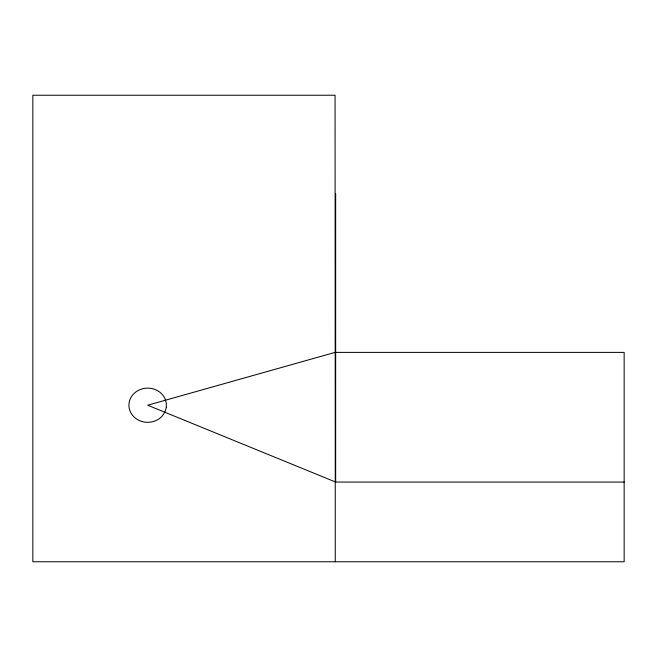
<?xml version="1.0" encoding="UTF-8"?>
<svg xmlns="http://www.w3.org/2000/svg" width="657" height="657" viewBox="0 0 657 657"><rect width="100%" height="100%" fill="white"/><g stroke="black" fill="none" stroke-linecap="round" stroke-linejoin="round"><path stroke-width="0.99" d="M335.67 193.61L335.67 482.066L147.685 405.221L335.062 352.39L624.15 352.39L624.15 561.768L32.85 561.768L32.85 95.232L335.062 95.232L335.259 482.066L624.15 482.066M335.259 482.066L335.259 561.768M166.32 407.373L165.071 411.684L162.64 415.561A18.774 17.098 0 0 1 133.913 416.842A18.774 17.098 0 0 1 137.518 390.849A18.774 17.098 0 0 1 164.997 398.602L166.287 402.905L166.32 407.373"/></g></svg>
